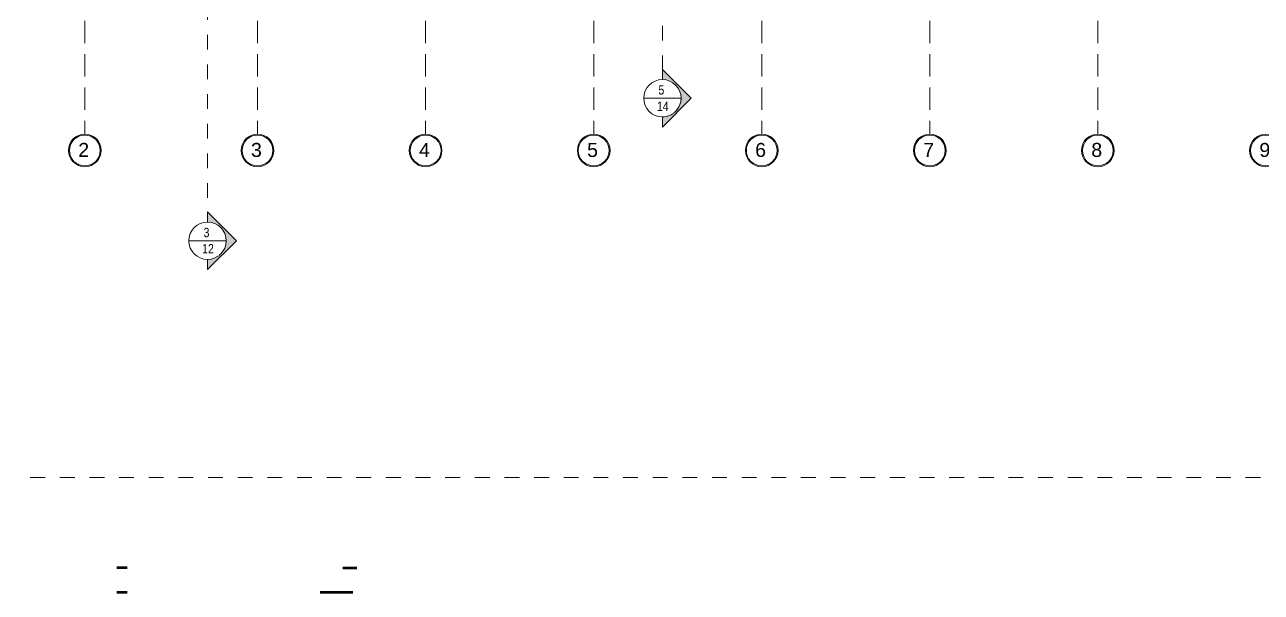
# Model space of a CAD drawing. Header units: millimetres. Extents: x -20485 to 47878, y -12815 to 18700.
# Drawn here: x 3063 to 29550, y -12815 to -657 of the extents above; entities that cross this region are included whole.
import ezdxf

# ---------------------------------------------------------------- set-up
doc = ezdxf.new("R2010")
doc.units = ezdxf.units.MM
for name, pattern in [('Abgebrochen', [714.375, 476.25, -238.125]), ('Aligning Line', [635, 317.5, -317.5]), ('Hidden', [714.375, 476.25, -238.125])]:
    doc.linetypes.add(name, pattern=pattern)
doc.layers.add('A-DETL', color=7, linetype='Continuous', lineweight=9, true_color=0x00a600)
for name, color, linetype, lineweight in [('A-DETL-WIDE', 7, 'Continuous', 50), ('G-ANNO-SYMB', 7, 'Abgebrochen', 9), ('S-GRID', 7, 'Continuous', 9), ('S-GRID-IDEN', 7, 'Continuous', 9)]:
    doc.layers.add(name, color=color, linetype=linetype, lineweight=lineweight)
doc.styles.add('Arial_1', font='arial.ttf', dxfattribs={"width": 0.8, "height": 200})
doc.styles.add('Arial_3', font='arial.ttf', dxfattribs={"height": 300})

# ---------------------------------------------------------------- blocks, each defined once
blk = doc.blocks.new('Section - CAT DUNG-122916-01_MẶT BẰNG TẦNG 1')
at = {"layer": 'G-ANNO-SYMB', "linetype": 'Continuous'}
h = blk.add_hatch(color=256, dxfattribs=at)
edge = h.paths.add_edge_path()
edge.add_line((0.18, 0), (-2, 0))
edge.add_arc((-6, 0), 4, 0, 90)
edge.add_arc((-6, 0), 4, 90, 180)
edge.add_line((-10, 0), (-12.18, 0))
edge.add_line((-12.18, 0), (-6, 6.18))
edge.add_line((-6, 6.18), (0.18, 0))
for p, q in [((-6, 6.18), (-12.18, 0)), ((0.18, 0), (-6, 6.18)), ((-12.18, 0), (-10, 0)), ((-2, 0), (0.18, 0))]:
    blk.add_line(p, q, dxfattribs=at)
for start, end in [(360, 180), (90, 180), (0, 90), (180, 360)]:
    blk.add_arc((-6, 0), 4, start, end, dxfattribs=at)
blk = doc.blocks.new('Grid - TRUC  D1-102336-01_MẶT BẰNG TẦNG 1')
at = {"layer": 'S-GRID-IDEN'}
for radius in [3.5, 3.3]:
    blk.add_circle((0, 0), radius, dxfattribs=at)

msp = doc.modelspace()

# ---------------------------------------------------------------- linework, layer by layer
at = {"layer": 'A-DETL', "lineweight": 50}
for p, q in [((5254, -12295), (5034, -12295)), ((5034, -12815), (5254, -12815))]:
    msp.add_line(p, q, dxfattribs=at)
at = {"layer": 'A-DETL-WIDE'}
for p, q in [((9874, -12295), (10174, -12295)), ((9394, -12815), (10094, -12815))]:
    msp.add_line(p, q, dxfattribs=at)
at = {"layer": 'G-ANNO-SYMB', "linetype": 'Aligning Line'}
for p, q in [((6978, 16272), (6978, -4685)), ((16722, -1631), (16722, 16272)), ((46678, -10355), (-14825, -10355))]:
    msp.add_line(p, q, dxfattribs=at)
at = {"layer": 'G-ANNO-SYMB', "linetype": 'Continuous'}
for p, q in [((16322, -2231), (17122, -2231)), ((6578, -5285), (7378, -5285))]:
    msp.add_line(p, q, dxfattribs=at)

# ---------------------------------------------------------------- block references
at = {"layer": 'G-ANNO-SYMB', "linetype": 'Continuous', "extrusion": (0, 0, -1), "xscale": 99.99999999999993, "yscale": 99.99999999999993, "zscale": 99.99999999999993}
for p, rotation in [((-16722, -1631), 90.0000000000001), ((-6978, -4685), 90.00000000000044)]:
    msp.add_blockref('Section - CAT DUNG-122916-01_MẶT BẰNG TẦNG 1', p, dxfattribs=dict(at, rotation=rotation))
at = {"layer": 'S-GRID-IDEN', "xscale": 99.99999999999993, "yscale": 99.99999999999993, "zscale": 99.99999999999993, "rotation": 180}
for p in [(4350, -3350), (8050, -3350), (11650, -3350), (15250, -3350), (18850, -3350), (22450, -3350), (26050, -3350), (29650, -3350)]:
    msp.add_blockref('Grid - TRUC  D1-102336-01_MẶT BẰNG TẦNG 1', p, dxfattribs=at)

# ---------------------------------------------------------------- next in the draw order: texts
at = {"layer": 'G-ANNO-SYMB', "linetype": 'Continuous', "char_height": 200, "width": 153.92, "attachment_point": 1, "style": 'Arial_1', "bg_fill": 3, "box_fill_scale": 1.25, "bg_fill_color": 256, "bg_fill_true_color": 13158600, "bg_fill_transparency": 0}
for s, insert in [('5', (16638, -1954)), ('3', (6895, -5008))]:
    msp.add_mtext(s, dxfattribs=dict(at, insert=insert))
at = {"layer": 'S-GRID-IDEN', "char_height": 300, "width": 288.61, "attachment_point": 1, "style": 'Arial_3', "bg_fill": 3, "box_fill_scale": 1.25, "bg_fill_color": 256, "bg_fill_true_color": 13158600, "bg_fill_transparency": 0}
for s, insert in [('2', (4209, -3189)), ('3', (7909, -3189)), ('4', (11509, -3189)), ('5', (15109, -3189)), ('6', (18709, -3189)), ('7', (22309, -3189)), ('8', (25909, -3189)), ('9', (29509, -3189))]:
    msp.add_mtext(s, dxfattribs=dict(at, insert=insert))

# ---------------------------------------------------------------- next in the draw order: linework, layer by layer
at = {"layer": 'S-GRID', "linetype": 'Hidden'}
for p, q in [((4350, 18000), (4350, -3000)), ((8050, 18000), (8050, -3000)), ((11650, 18000), (11650, -3000)), ((15250, 18000), (15250, -3000)), ((18850, 18000), (18850, -3000)), ((22450, 18000), (22450, -3000)), ((26050, 18000), (26050, -3000))]:
    msp.add_line(p, q, dxfattribs=at)

# ---------------------------------------------------------------- next in the draw order: texts
at = {"layer": 'G-ANNO-SYMB', "linetype": 'Continuous', "char_height": 200, "width": 307.85, "attachment_point": 1, "style": 'Arial_1', "bg_fill": 3, "box_fill_scale": 1.25, "bg_fill_color": 256, "bg_fill_true_color": 13158600, "bg_fill_transparency": 0}
for s, insert in [('14', (16607, -2303)), ('12', (6864, -5356))]:
    msp.add_mtext(s, dxfattribs=dict(at, insert=insert))

doc.saveas('drawing.dxf')
